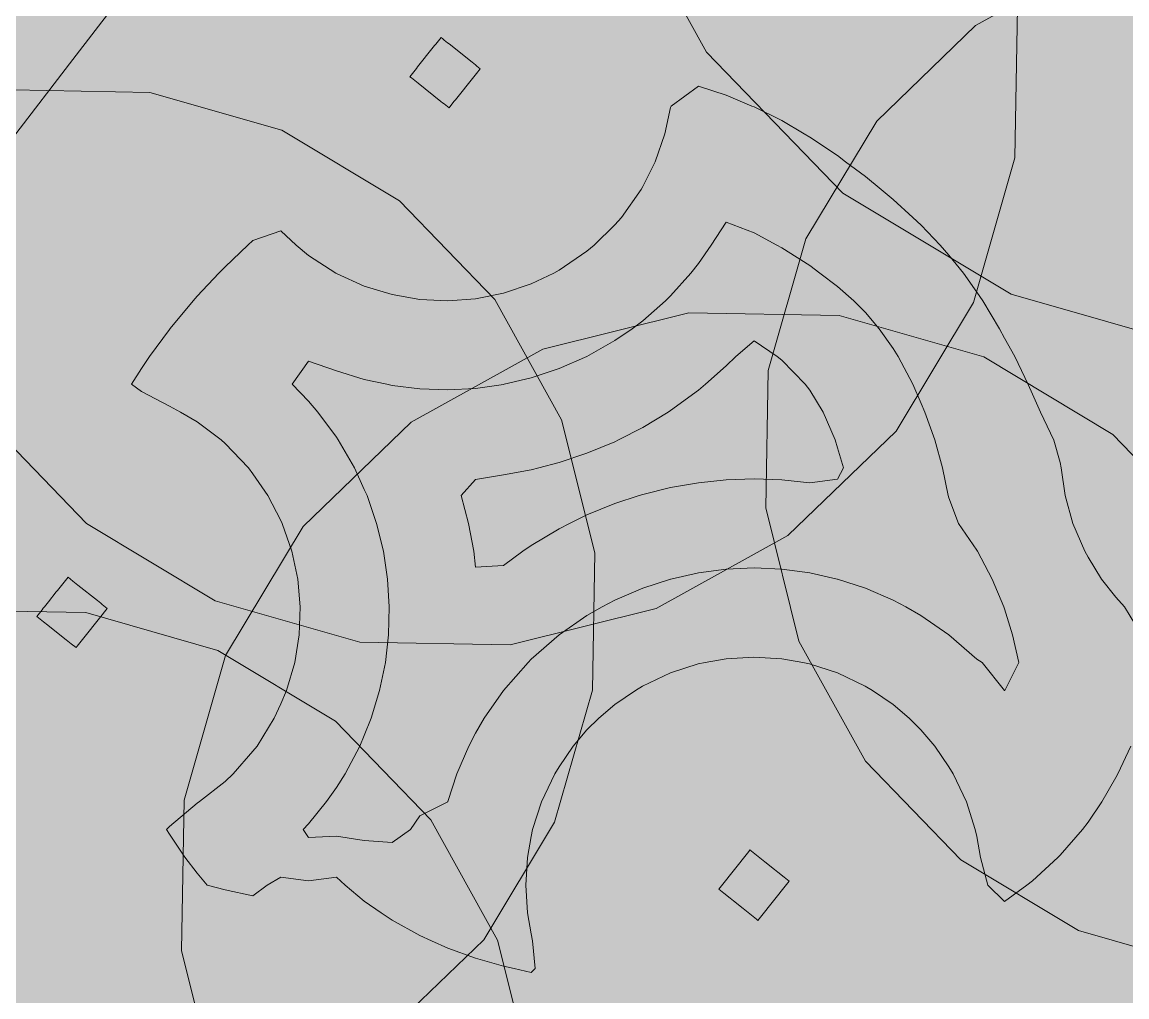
# Model space of a CAD drawing. Header units: millimetres. Extents: x -146962 to 322503, y -183624 to 284367.
# Drawn here: x 94366 to 98335, y 43798 to 47302 of the extents above; entities that cross this region are included whole.
import ezdxf

# ---------------------------------------------------------------- set-up
doc = ezdxf.new("R2010")
doc.units = ezdxf.units.MM
doc.layers.add('06_部屋の色', color=8, linetype='Continuous', lineweight=0)
doc.layers.add('30_敷地・外構', color=8, linetype='Continuous', lineweight=9)

msp = doc.modelspace()

# ---------------------------------------------------------------- hatches: boundary and pattern name
at = {"layer": '06_部屋の色', "true_color": 0xdde9cf}
msp.add_hatch(color=8, dxfattribs=at).paths.add_polyline_path([(83510.2, 29400.8), (83510.3, 31670.6), (83754.2, 32064.6), (83999.1, 32458.1), (84244.9, 32850.9), (84491.7, 33243.1), (84739.4, 33634.8), (84988.1, 34025.8), (85237.8, 34416.3), (85488.3, 34806.1), (85739.9, 35195.3), (85992.4, 35583.9), (86245.8, 35971.8), (86500.2, 36359.2), (86755.5, 36745.9), (87011.8, 37132), (87269, 37517.5), (87527.2, 37902.4), (87786.3, 38286.6), (88046.3, 38670.2), (88307.2, 39053.2), (88569.1, 39435.5), (88832, 39817.2), (89095.7, 40198.2), (89360.4, 40578.6), (89626, 40958.3), (89892.5, 41337.4), (90160, 41715.9), (90428.4, 42093.7), (90697.7, 42470.8), (90967.9, 42847.3), (91239, 43223.1), (91511.1, 43598.3), (91784.1, 43972.8), (92058, 44346.6), (92332.7, 44719.7), (92608.4, 45092.2), (92885.1, 45464), (93162.6, 45835.2), (93441, 46205.6), (93720.3, 46575.4), (94000.5, 46944.5), (94281.7, 47312.9), (94563.7, 47680.6), (94846.6, 48047.7), (95130.4, 48414), (95415.1, 48779.7), (95700.7, 49144.6), (95987.2, 49508.9), (96274.5, 49872.4), (96562.8, 50235.3), (96851.9, 50597.4), (97142, 50958.9), (97432.9, 51319.6), (97724.6, 51679.7), (98017.3, 52039), (98310.8, 52397.6), (98605.2, 52755.5), (98900.5, 53112.6), (99196.7, 53469.1), (99493.7, 53824.8), (99791.6, 54179.8), (100090.3, 54534), (100389.9, 54887.6), (100690.4, 55240.4), (100991.8, 55592.4), (101293.9, 55943.8), (101597, 56294.4), (101900.9, 56644.2), (102205.6, 56993.3), (102511.3, 57341.7), (102817.7, 57689.3), (103125, 58036.2), (103433.2, 58382.3), (103742.1, 58727.7), (104052, 59072.3), (104362.6, 59416.2), (104674.1, 59759.3), (104986.5, 60101.6), (105299.7, 60443.2), (105613.7, 60784), (105928.5, 61124.1), (106244.2, 61463.4), (106560.7, 61801.9), (106878, 62139.6), (107196.1, 62476.6), (107515.1, 62812.7), (107834.9, 63148.1), (108155.5, 63482.8), (108476.9, 63816.6), (108799.1, 64149.7), (109122.2, 64481.9), (109446, 64813.4), (109770.7, 65144.1), (110096.1, 65474), (110422.4, 65803.1), (110749.4, 66131.4), (111077.3, 66458.9), (111406, 66785.6), (111735.4, 67111.5), (112065.7, 67436.6), (112396.7, 67760.9), (112728.6, 68084.4), (113061.2, 68407.1), (113394.6, 68728.9), (113728.8, 69050), (114063.8, 69370.2), (114399.5, 69689.6), (114736, 70008.2), (115073.4, 70326), (115411.4, 70642.9), (115750.3, 70959.1), (116089.9, 71274.4), (116430.3, 71588.8), (116771.5, 71902.5), (117113.4, 72215.3), (117456.1, 72527.2), (117799.5, 72838.4), (118596.9, 72838.3), (118594.5, 29398.9)])
at = {"layer": '06_部屋の色', "true_color": 0xd0e1c2}
msp.add_hatch(color=8, dxfattribs=at).paths.add_polyline_path([(96795.3, 44800.1), (96995.1, 40900.1), (97594.9, 36900.1), (98994.7, 33400), (100394.5, 30199.9), (100394.5, 29399.9), (83510.2, 29400.8), (83510.3, 31670.6), (83714.7, 32000.8), (84134.5, 32674.5), (84134.5, 32674.5), (84558.1, 33348.1), (84558.1, 33348.1), (84985.6, 34021.8), (84985.6, 34021.8), (85417.2, 34695.5), (85852.8, 35369.1), (85852.8, 35369.1), (86292.4, 36042.8), (86292.4, 36042.8), (86736.1, 36716.4), (86736.1, 36716.4), (87184, 37390.1), (87184, 37390.1), (87636, 38063.8), (88092.1, 38737.4), (88552.4, 39411.1), (89017.2, 40084.7), (89486.2, 40758.4), (89486.2, 40758.4), (89959.4, 41432.1), (89959.4, 41432.1), (90437, 42105.7), (90919.2, 42779.4), (90919.2, 42779.4), (91405.8, 43453), (91896.8, 44126.7), (91896.8, 44126.7), (92392.4, 44800.3), (92392.4, 44800.3), (94845.5, 47200.2)])
at = {"layer": '30_敷地・外構', "true_color": 0xcfe3ef}
msp.add_hatch(color=8, dxfattribs=at).paths.add_polyline_path([(92139, 44962.4), (92351.6, 45249.5), (92564.8, 45536.3), (92778.4, 45822.7), (92992.7, 46108.6), (93207.4, 46394.2), (93422.7, 46679.3), (93638.5, 46964), (93854.9, 47248.4), (94071.8, 47532.3), (94289.2, 47815.8), (94507.2, 48099), (94725.7, 48381.7), (94944.7, 48663.9), (95164.2, 48945.8), (95384.3, 49227.3), (95604.9, 49508.4), (95826.1, 49789), (96047.7, 50069.2), (96269.9, 50349), (96492.6, 50628.4), (96715.8, 50907.4), (96939.6, 51185.9), (97163.9, 51464.1), (97388.7, 51741.8), (97614, 52019.1), (97839.9, 52295.9), (98066.2, 52572.4), (98293.1, 52848.4), (98520.5, 53124), (98748.4, 53399.2), (98976.9, 53673.9), (99205.8, 53948.2), (99435.3, 54222.1), (99665.2, 54495.5), (99895.7, 54768.5), (100126.7, 55041.1), (100358.2, 55313.2), (100590.3, 55584.9), (100822.8, 55856.2), (101055.8, 56127), (101289.4, 56397.4), (101523.4, 56667.4), (101758, 56936.9), (101993.1, 57206), (102228.7, 57474.6), (102464.7, 57742.8), (102701.3, 58010.6), (102938.4, 58277.9), (103176, 58544.7), (103414.1, 58811.1), (103652.6, 59077.1), (103891.7, 59342.6), (104131.3, 59607.7), (104371.4, 59872.3), (104612, 60136.5), (104853, 60400.2), (105094.6, 60663.4), (105336.7, 60926.2), (105579.2, 61188.6), (105822.3, 61450.5), (106065.8, 61711.9), (106309.8, 61972.9), (106554.3, 62233.4), (106799.3, 62493.5), (107044.8, 62753.1), (107290.8, 63012.2), (107537.3, 63270.9), (107784.2, 63529.1), (108031.7, 63786.9), (108279.6, 64044.2), (108528, 64301), (108776.9, 64557.3), (109026.2, 64813.2), (109276.1, 65068.6), (109526.4, 65323.6), (109777.2, 65578.1), (110028.5, 65832.1), (110280.2, 66085.6), (110532.5, 66338.7), (110785.2, 66591.3), (111038.3, 66843.4), (111292, 67095), (111546.1, 67346.2), (111800.7, 67596.8), (112055.8, 67847.1), (112311.3, 68096.8), (112567.3, 68346), (112823.8, 68594.8), (113080.7, 68843.1), (113338.1, 69090.9), (113596, 69338.2), (113854.3, 69585), (114113.1, 69831.4), (114372.4, 70077.2), (114632.1, 70322.6), (114892.2, 70567.5), (115152.9, 70811.9), (115414, 71055.8), (115675.5, 71299.2), (115937.5, 71542.1), (116200, 71784.5), (116462.9, 72026.5), (116726.3, 72267.9), (116990.1, 72508.9), (117254.2, 72749.1), (117287.8, 72712.1), (117624.3, 72342.3), (117658, 72305.3), (117394.3, 72065.4), (117131.3, 71825.3), (116868.8, 71584.6), (116606.7, 71343.4), (116345.1, 71101.7), (116083.9, 70859.6), (115823.1, 70616.9), (115562.9, 70373.8), (115303.1, 70130.2), (115043.7, 69886.1), (114784.8, 69641.5), (114526.4, 69396.4), (114268.4, 69150.8), (114010.9, 68904.8), (113753.8, 68658.2), (113497.2, 68411.2), (113241.1, 68163.7), (112985.5, 67915.7), (112730.3, 67667.3), (112475.5, 67418.3), (112221.3, 67168.9), (111967.5, 66919), (111714.2, 66668.7), (111461.3, 66417.8), (111208.9, 66166.5), (110957, 65914.7), (110705.6, 65662.4), (110454.6, 65409.7), (110204.1, 65156.5), (109954.1, 64902.8), (109704.6, 64648.7), (109455.5, 64394.1), (109207, 64139), (108958.9, 63883.4), (108711.2, 63627.4), (108464.1, 63371), (108217.5, 63114), (107971.3, 62856.6), (107725.6, 62598.8), (107480.4, 62340.4), (107235.7, 62081.6), (106991.4, 61822.4), (106747.7, 61562.7), (106504.4, 61302.5), (106261.7, 61041.9), (106019.4, 60780.9), (105777.6, 60519.3), (105536.3, 60257.4), (105295.5, 59994.9), (105055.2, 59732.1), (104815.4, 59468.7), (104576.1, 59204.9), (104337.2, 58940.7), (104098.9, 58676), (103861.1, 58410.9), (103623.7, 58145.3), (103386.9, 57879.3), (103150.6, 57612.9), (102914.7, 57345.9), (102679.4, 57078.6), (102444.6, 56810.8), (102210.2, 56542.6), (101976.4, 56273.9), (101743.1, 56004.8), (101510.3, 55735.3), (101278, 55465.3), (101046.2, 55194.9), (100814.9, 54924), (100584.1, 54652.7), (100353.8, 54381), (100124.1, 54108.9), (99894.8, 53836.3), (99666.1, 53563.3), (99437.8, 53289.8), (99210.1, 53016), (98982.9, 52741.7), (98756.3, 52467), (98530.1, 52191.8), (98304.4, 51916.3), (98079.3, 51640.3), (97854.7, 51363.8), (97630.6, 51087), (97407, 50809.8), (97184, 50532.1), (96961.4, 50254), (96739.4, 49975.5), (96517.9, 49696.6), (96297, 49417.2), (96076.5, 49137.5), (95856.6, 48857.3), (95637.2, 48576.7), (95418.4, 48295.7), (95200.1, 48014.3), (94982.3, 47732.5), (94765, 47450.3), (94548.2, 47167.6), (94332, 46884.6), (94116.4, 46601.2), (93901.2, 46317.3), (93686.6, 46033.1), (93472.5, 45748.4), (93259, 45463.4), (93046, 45177.9), (92833.5, 44892.1), (92621.6, 44605.8), (92410.2, 44319.2), (92199.3, 44032.1), (91989, 43744.7), (91779.2, 43456.8), (91570, 43168.6), (91361.3, 42880), (91153.1, 42591), (90945.5, 42301.6), (90738.4, 42011.8), (90531.9, 41721.6), (90325.9, 41431.1), (90120.5, 41140.1), (89915.6, 40848.8), (89711.3, 40557), (89507.5, 40264.9), (89304.2, 39972.5), (89101.5, 39679.6), (88899.4, 39386.3), (88697.8, 39092.7), (88496.8, 38798.7), (88296.3, 38504.3), (88096.3, 38209.6), (87897, 37914.4), (87698.1, 37618.9), (87499.9, 37323.1), (87302.1, 37026.8), (87105, 36730.2), (86908.4, 36433.2), (86712.3, 36135.8), (86516.8, 35838.1), (86321.9, 35540), (86127.6, 35241.6), (85933.7, 34942.7), (85770.6, 34704.5), (84221.2, 30160.7), (84158.8, 30003.7), (83987.3, 29575.1), (83930.2, 29432.3), (83873, 29289.4), (83826.6, 29308), (83362.4, 29493.7), (83315.9, 29512.3), (83487.4, 29940.8), (83544.5, 30083.7), (83601.7, 30226.5), (83653.6, 30355.2), (85206.1, 34907.7), (85430, 35268.7), (85624.5, 35568.5), (85819.4, 35867.9), (86015, 36166.9), (86211.1, 36465.6), (86407.8, 36763.9), (86605, 37061.8), (86802.8, 37359.4), (87001.1, 37656.6), (87200, 37953.4), (87399.5, 38249.8), (87599.5, 38545.9), (87800, 38841.6), (88001.2, 39136.9), (88202.8, 39431.8), (88405.1, 39726.4), (88607.9, 40020.6), (88811.2, 40314.4), (89015.1, 40607.8), (89219.5, 40900.8), (89424.5, 41193.5), (89630, 41485.7), (89836.1, 41777.6), (90042.7, 42069.1), (90249.9, 42360.2), (90457.6, 42650.9), (90665.9, 42941.2), (90874.7, 43231.1), (91084.1, 43520.6), (91294, 43809.8), (91504.4, 44098.5), (91715.4, 44386.9), (91926.9, 44674.8)])
at = {"layer": '30_敷地・外構', "true_color": 0xcfe0b8}
for points in [[(96519.5, 49876.6), (96882.5, 50480.8), (97389.5, 50970.4), (98006, 51312.1), (98689.9, 51482.6), (99394.6, 51470.3), (100072.2, 51276), (100676.3, 50913), (101166, 50406), (101507.7, 49789.5), (101678.2, 49105.6), (101665.9, 48400.9), (101471.6, 47723.4), (101108.6, 47119.2), (100601.6, 46629.6), (99985.1, 46287.9), (99301.2, 46117.3), (98596.5, 46129.6), (97918.9, 46323.9), (97314.8, 46686.9), (96825.1, 47194), (96483.4, 47810.4), (96312.9, 48494.3), (96325.2, 49199.1)], [(94654.2, 48784.1), (95126.8, 49046.1), (95651.1, 49176.8), (96191.4, 49167.4), (96710.9, 49018.5), (97174.1, 48740.2), (97549.4, 48351.4), (97811.4, 47878.8), (97942.2, 47354.5), (97932.7, 46814.2), (97783.8, 46294.7), (97505.5, 45831.5), (97116.7, 45456.2), (96644.1, 45194.2), (96119.8, 45063.5), (95579.5, 45072.9), (95060, 45221.8), (94596.9, 45500.2), (94221.5, 45888.9), (93959.5, 46361.5), (93828.8, 46885.8), (93838.2, 47426.1), (93987.1, 47945.6), (94265.5, 48408.8)], [(98222.7, 47528.5), (98701.4, 47647.8), (99194.7, 47639.2), (99669, 47503.2), (100091.9, 47249.1), (100434.7, 46894.2), (100673.9, 46462.7), (100793.2, 45983.9), (100784.6, 45490.6), (100648.6, 45016.3), (100394.5, 44593.4), (100039.6, 44250.7), (99608.1, 44011.5), (99129.3, 43892.1), (98636, 43900.7), (98161.7, 44036.7), (97738.8, 44290.9), (97396.1, 44645.8), (97156.9, 45077.3), (97037.5, 45556), (97046.1, 46049.3), (97182.1, 46523.6), (97436.3, 46946.5), (97791.2, 47289.3)], [(95773, 47123.4), (95777.7, 47129.2), (95782.3, 47135.1), (95787, 47141), (95843, 47211.4), (95847.7, 47217.3), (95852.4, 47223.1), (95857, 47229), (95871, 47246.6), (95876.9, 47241.9), (95882.8, 47237.3), (95888.7, 47232.6), (95894.5, 47227.9), (95900.4, 47223.3), (95982.6, 47157.9), (95988.4, 47153.2), (95994.3, 47148.6), (96000.2, 47143.9), (96006, 47139.2), (96011.9, 47134.6), (95997.9, 47117), (95993.2, 47111.1), (95988.6, 47105.2), (95983.9, 47099.3), (95927.9, 47028.9), (95923.2, 47023), (95918.5, 47017.2), (95913.9, 47011.3), (95899.9, 46993.7), (95894, 46998.4), (95888.1, 47003), (95882.3, 47007.7), (95876.4, 47012.4), (95870.5, 47017), (95788.3, 47082.4), (95782.5, 47087.1), (95776.6, 47091.7), (95770.7, 47096.4), (95764.9, 47101.1), (95759, 47105.7)], [(93421.1, 46699.5), (93852.7, 46938.7), (94331.4, 47058.1), (94824.7, 47049.5), (95299, 46913.5), (95721.9, 46659.4), (96064.6, 46304.4), (96303.8, 45872.9), (96423.2, 45394.2), (96414.6, 44900.9), (96278.6, 44426.6), (96024.5, 44003.7), (95669.6, 43660.9), (95238, 43421.7), (94759.3, 43302.4), (94266, 43311), (93791.7, 43447), (93368.8, 43701.1), (93026.1, 44056), (92786.9, 44487.5), (92667.5, 44966.3), (92676.1, 45459.6), (92812.1, 45933.9), (93066.2, 46356.8)], [(95097, 45025.5), (95375.3, 45488.7), (95764, 45864.1), (96236.6, 46126.1), (96761, 46256.8), (97301.3, 46247.4), (97820.7, 46098.4), (98283.9, 45820.1), (98659.3, 45431.4), (98921.3, 44958.7), (99052, 44434.4), (99042.6, 43894.1), (98893.6, 43374.7), (98615.3, 42911.5), (98226.6, 42536.1), (97754, 42274.1), (97229.6, 42143.4), (96689.3, 42152.8), (96169.9, 42301.8), (95706.7, 42580.1), (95331.3, 42968.8), (95069.3, 43441.4), (94938.6, 43965.8), (94948, 44506.1)], [(94456.2, 45212.8), (94460.9, 45218.6), (94488.9, 45253.9), (94493.6, 45259.7), (94498.3, 45265.6), (94502.9, 45271.5), (94507.6, 45277.3), (94512.3, 45283.2), (94521.6, 45294.9), (94526.3, 45300.8), (94530.9, 45306.7), (94548.6, 45292.7), (94554.4, 45288), (94560.3, 45283.3), (94566.2, 45278.7), (94636.6, 45222.6), (94642.5, 45218), (94648.3, 45213.3), (94654.2, 45208.6), (94671.8, 45194.6), (94667.1, 45188.8), (94662.5, 45182.9), (94653.1, 45171.2), (94648.5, 45165.3), (94643.8, 45159.4), (94639.1, 45153.5), (94634.5, 45147.7), (94629.8, 45141.8), (94601.8, 45106.6), (94597.1, 45100.7), (94592.4, 45094.9), (94587.8, 45089), (94583.1, 45083.1), (94578.4, 45077.2), (94569.1, 45065.5), (94564.4, 45059.6), (94559.8, 45053.8), (94542.2, 45067.8), (94536.3, 45072.4), (94530.4, 45077.1), (94524.5, 45081.8), (94454.1, 45137.8), (94448.2, 45142.5), (94442.4, 45147.1), (94436.5, 45151.8), (94418.9, 45165.8), (94423.6, 45171.7), (94428.2, 45177.6), (94437.6, 45189.3), (94442.2, 45195.2), (94446.9, 45201), (94451.6, 45206.9)], [(92582, 44063.9), (92836.1, 44486.8), (93191, 44829.5), (93622.6, 45068.7), (94101.3, 45188.1), (94594.6, 45179.5), (95068.9, 45043.5), (95491.8, 44789.4), (95834.5, 44434.5), (96073.7, 44002.9), (96193.1, 43524.2), (96184.5, 43030.9), (96048.5, 42556.6), (95794.4, 42133.7), (95439.5, 41791), (95007.9, 41551.8), (94529.2, 41432.4), (94035.9, 41441), (93561.6, 41577), (93138.7, 41831.1), (92796, 42186), (92556.8, 42617.6), (92437.4, 43096.3), (92446, 43589.6)], [(96971.6, 44314.8), (96976.2, 44320.7), (96980.9, 44326.6), (96986.8, 44321.9), (96992.6, 44317.2), (96998.5, 44312.5), (97022, 44293.9), (97027.8, 44289.2), (97033.7, 44284.5), (97068.9, 44256.5), (97074.8, 44251.9), (97080.7, 44247.2), (97104.1, 44228.5), (97110, 44223.8), (97115.9, 44219.2), (97121.8, 44214.5), (97117.1, 44208.6), (97112.4, 44202.8), (97019, 44085.4), (97014.4, 44079.5), (97009.7, 44073.6), (97003.8, 44078.3), (96998, 44083), (96992.1, 44087.6), (96968.6, 44106.3), (96962.7, 44111), (96956.9, 44115.7), (96921.7, 44143.7), (96915.8, 44148.3), (96909.9, 44153), (96886.4, 44171.7), (96880.6, 44176.3), (96874.7, 44181), (96868.8, 44185.7), (96873.5, 44191.6), (96878.2, 44197.4)]]:
    msp.add_hatch(color=8, dxfattribs=at).paths.add_polyline_path(points)

# ---------------------------------------------------------------- linework, layer by layer
at = {"layer": '30_敷地・外構'}
for points in [[(98596.5, 46129.6), (97918.9, 46323.9), (97314.8, 46686.9), (96825.1, 47194), (96483.4, 47810.4), (96312.9, 48494.3), (96325.2, 49199.1), (96519.5, 49876.6)], [(96297, 49417.2), (96076.5, 49137.5), (95856.6, 48857.3), (95637.2, 48576.7), (95418.4, 48295.7), (95200.1, 48014.3), (94982.3, 47732.5), (94765, 47450.3), (94548.2, 47167.6), (94332, 46884.6), (94116.4, 46601.2), (93901.2, 46317.3), (93686.6, 46033.1), (93472.5, 45748.4), (93259, 45463.4), (93046, 45177.9), (92833.5, 44892.1), (92621.6, 44605.8), (92410.2, 44319.2), (92199.3, 44032.1), (91989, 43744.7)], [(94654.2, 48784.1), (95126.8, 49046.1), (95651.1, 49176.8), (96191.4, 49167.4), (96710.9, 49018.5), (97174.1, 48740.2), (97549.4, 48351.4), (97811.4, 47878.8), (97942.2, 47354.5), (97932.7, 46814.2), (97783.8, 46294.7), (97505.5, 45831.5), (97116.7, 45456.2), (96644.1, 45194.2), (96119.8, 45063.5), (95579.5, 45072.9), (95060, 45221.8), (94596.9, 45500.2), (94221.5, 45888.9)], [(98636, 43900.7), (98161.7, 44036.7), (97738.8, 44290.9), (97396.1, 44645.8), (97156.9, 45077.3), (97037.5, 45556), (97046.1, 46049.3), (97182.1, 46523.6), (97436.3, 46946.5), (97791.2, 47289.3), (98222.7, 47528.5)], [(95773, 47123.4), (95777.7, 47129.2), (95782.3, 47135.1), (95787, 47141), (95843, 47211.4), (95847.7, 47217.3), (95852.4, 47223.1), (95857, 47229), (95871, 47246.6), (95876.9, 47241.9), (95882.8, 47237.3), (95888.7, 47232.6), (95894.5, 47227.9), (95900.4, 47223.3), (95982.6, 47157.9), (95988.4, 47153.2), (95994.3, 47148.6), (96000.2, 47143.9), (96006, 47139.2), (96011.9, 47134.6), (95997.9, 47117), (95993.2, 47111.1), (95988.6, 47105.2), (95983.9, 47099.3), (95927.9, 47028.9), (95923.2, 47023), (95918.5, 47017.2), (95913.9, 47011.3), (95899.9, 46993.7), (95894, 46998.4), (95888.1, 47003), (95882.3, 47007.7), (95876.4, 47012.4), (95870.5, 47017), (95788.3, 47082.4), (95782.5, 47087.1), (95776.6, 47091.7), (95770.7, 47096.4), (95764.9, 47101.1), (95759, 47105.7), (95773, 47123.4)], [(93421.1, 46699.5), (93852.7, 46938.7), (94331.4, 47058.1), (94824.7, 47049.5), (95299, 46913.5), (95721.9, 46659.4), (96064.6, 46304.4), (96303.8, 45872.9), (96423.2, 45394.2), (96414.6, 44900.9), (96278.6, 44426.6), (96024.5, 44003.7), (95669.6, 43660.9)], [(98349.3, 44700), (98302.1, 44600), (98295.3, 44587.4), (98245.5, 44500), (98195.3, 44427.1), (98175.1, 44400), (98095.3, 44308.2), (98087.4, 44300), (97995.3, 44215.8), (97975.5, 44200), (97895.3, 44141.6), (97835, 44200), (97809.5, 44300), (97795.3, 44374.9), (97790.5, 44400), (97758.3, 44500), (97710.9, 44600.1), (97695.3, 44625.6), (97644.5, 44700.1), (97595.3, 44757.8), (97553.1, 44800.1), (97495.3, 44849.3), (97420.8, 44900.1), (97395.3, 44915.7), (97295.3, 44963), (97195.3, 44995.3), (97170.2, 45000.1), (97095.3, 45014), (96995.3, 45020.1), (96895.3, 45014), (96820.5, 45000.1), (96795.3, 44995.3), (96695.3, 44963), (96595.3, 44915.7), (96569.8, 44900.1), (96495.3, 44849.3), (96437.6, 44800.1), (96395.3, 44757.9), (96346.1, 44700.1), (96295.3, 44625.6), (96279.7, 44600.1), (96232.4, 44500.1), (96200.1, 44400.1), (96195.3, 44375), (96181.4, 44300.1), (96175.3, 44200.1), (96181.4, 44100.1), (96195.3, 44025.3), (96200.1, 44000.1), (96209.2, 43900.1), (96195.3, 43885.9), (96134, 43900.1), (96095.3, 43909), (95995.3, 43937.6), (95895.3, 43973.9), (95836.2, 44000.2), (95795.3, 44018.9), (95695.3, 44074.2), (95655.9, 44100.2), (95595.3, 44143), (95527, 44200.2), (95495.3, 44229.3), (95395.3, 44215.8), (95295.3, 44229.4), (95246.8, 44200.2), (95195.3, 44161.7), (95095.3, 44183.3), (95030.9, 44200.2), (94995.3, 44243.4), (94951.1, 44300.2), (94895.3, 44383.6), (94884.3, 44400.2), (94895.3, 44411.5), (94995.3, 44494.5), (95003.1, 44500.2), (95095.3, 44572.7), (95124.1, 44600.2), (95195.3, 44681.2), (95209.9, 44700.2), (95271.7, 44800.2), (95295.3, 44851.8), (95315.9, 44900.2), (95345.3, 45000.2), (95361.4, 45100.2), (95365.1, 45200.2), (95356.5, 45300.2), (95335.2, 45400.2), (95300.3, 45500.2), (95295.4, 45510.6), (95249.2, 45600.2), (95195.4, 45679), (95178.9, 45700.2), (95095.4, 45788), (95081.4, 45800.2), (94995.4, 45865.2), (94935.5, 45900.2), (94895.4, 45921.6), (94795.4, 45973.9), (94758.7, 46000.2), (94795.4, 46056.7), (94823.2, 46100.2), (94895.4, 46197.3), (94897.6, 46200.2), (94980.4, 46300.2), (94995.4, 46316.6), (95073.3, 46400.2), (95095.4, 46422.3), (95176.5, 46500.2), (95195.4, 46517.4), (95295.4, 46551.8), (95350.1, 46500.2), (95395.4, 46463.3), (95493.2, 46400.2), (95495.4, 46398.9), (95595.4, 46353.4), (95695.4, 46322.5), (95795.4, 46305.1), (95895.4, 46300.2), (95995.4, 46307.6), (96095.4, 46327.6), (96195.4, 46361.2), (96276.3, 46400.1), (96295.4, 46410.2), (96395.4, 46478.5), (96421.1, 46500.1), (96495.4, 46573.1), (96518.9, 46600.1), (96589.6, 46700.1), (96595.4, 46710.8), (96640.2, 46800.1), (96675.3, 46900.1), (96695.5, 46994.5), (96698, 47000.1), (96795.5, 47071.9), (96895.5, 47039.5), (96987.8, 47000.1), (96995.5, 46997), (97095.4, 46948), (97175.7, 46900.1), (97195.4, 46888.7), (97295.4, 46822.1), (97324.6, 46800.1), (97395.4, 46747.4), (97452.2, 46700.1), (97495.4, 46664.1), (97565.6, 46600.1), (97595.4, 46571.9), (97664.4, 46500.1), (97695.4, 46464.2), (97747.4, 46400), (97795.4, 46331.8), (97817.1, 46300), (97877.1, 46200), (97895.4, 46165.7), (97932, 46100), (97980.5, 46000), (97995.4, 45964.5), (98024.3, 45900), (98072.9, 45800), (98095.4, 45719), (98098.4, 45700), (98113.2, 45600), (98141.3, 45500), (98183.7, 45400), (98195.4, 45379.2), (98244, 45300), (98295.4, 45234.6), (98326.8, 45200), (98388, 45100)], [(97924.5, 45100), (97946.4, 45000), (97896, 44900), (97895.3, 44899.7), (97895.1, 44900), (97814.5, 45000), (97795.3, 45011.9), (97695.3, 45099.8), (97695, 45100.1), (97595.3, 45169.1), (97541, 45200.1), (97495.4, 45224.4), (97395.4, 45267.5), (97295.4, 45299.9), (97294.6, 45300.1), (97195.4, 45322.4), (97095.4, 45335.7), (96995.4, 45340.1), (96895.4, 45335.7), (96795.4, 45322.4), (96696.1, 45300.1), (96695.4, 45299.9), (96595.4, 45267.5), (96495.4, 45224.5), (96449.7, 45200.1), (96395.3, 45169.1), (96295.6, 45100.1), (96295.3, 45099.9), (96195.3, 45012), (96183.5, 45000.1), (96095.6, 44900.1), (96095.3, 44899.8), (96026.3, 44800.1), (95995.3, 44745.8), (95971, 44700.1), (95927.9, 44600.2), (95895.5, 44500.2), (95895.3, 44499.8), (95795.3, 44448.9), (95760.8, 44400.2), (95695.3, 44353.2), (95595.3, 44360.8), (95495.3, 44376.6), (95395.3, 44371), (95376.2, 44400.2), (95395.3, 44421.1), (95459.8, 44500.2), (95495.3, 44551.4), (95526.5, 44600.2), (95579.2, 44700.2), (95595.3, 44738.5), (95620, 44800.2), (95650.3, 44900.2), (95671, 45000.2), (95682.5, 45100.2), (95685.2, 45200.2), (95679, 45300.2), (95663.9, 45400.2), (95639.4, 45500.2), (95605.1, 45600.2), (95595.4, 45622.5), (95559.6, 45700.2), (95502, 45800.2), (95495.4, 45809.9), (95428.8, 45900.2), (95395.4, 45939), (95336.6, 46000.2), (95395.4, 46083.2), (95495.4, 46049.1), (95595.4, 46017.7), (95676.3, 46000.2), (95695.4, 45996.1), (95795.4, 45983.7), (95895.4, 45980.2), (95995.4, 45985.5), (96095.4, 45999.7), (96097.5, 46000.1), (96195.4, 46023.2), (96295.4, 46056.6), (96394.4, 46100.1), (96395.4, 46100.6), (96495.4, 46157.4), (96557.5, 46200.1), (96595.4, 46228.7), (96676.9, 46300.1), (96695.4, 46318.4), (96768.8, 46400.1), (96795.4, 46434.5), (96841.7, 46500.1), (96895.4, 46583.5), (96995.4, 46544.9), (97077.9, 46500.1), (97095.4, 46490.5), (97195.4, 46426.8), (97231.9, 46400.1), (97295.4, 46352.1), (97354.1, 46300.1), (97395.4, 46258), (97445, 46200.1), (97495.4, 46128.5), (97513.7, 46100.1), (97565.9, 46000.1), (97595.4, 45931.2), (97608.9, 45900.1), (97644.8, 45800.1), (97672.9, 45700.1), (97693.3, 45600.1), (97695.4, 45591.8), (97730.5, 45500.1), (97795.4, 45404.3), (97798, 45400), (97851.1, 45300), (97893.3, 45200), (97895.4, 45193.6), (97924.5, 45100)], [(95097, 45025.5), (95375.3, 45488.7), (95764, 45864.1), (96236.6, 46126.1), (96761, 46256.8), (97301.3, 46247.4), (97820.7, 46098.4), (98283.9, 45820.1), (98659.3, 45431.4)], [(97316.3, 45700.1), (97295.4, 45659.8), (97195.4, 45646.3), (97095.4, 45656.7), (96995.4, 45660.1), (96895.4, 45656.7), (96795.4, 45646.3), (96695.4, 45628.9), (96595.4, 45604.2), (96582.4, 45600.1), (96495.4, 45571.7), (96395.4, 45531), (96332.2, 45500.1), (96295.4, 45481.2), (96195.4, 45421.2), (96164.6, 45400.1), (96095.4, 45349.3), (95995.4, 45343.5), (95988.7, 45400.1), (95969.8, 45500.1), (95943.6, 45600.1), (95995.4, 45658.3), (96095.4, 45675.3), (96195.4, 45693.4), (96222.1, 45700.1), (96295.4, 45718.9), (96395.4, 45752.2), (96495.4, 45793.7), (96508.5, 45800.1), (96595.4, 45844.6), (96687, 45900.1), (96695.4, 45905.5), (96795.4, 45978.7), (96821.4, 46000.1), (96895.4, 46066.3), (96930.4, 46100.1), (96995.4, 46156.1), (97078.3, 46100.1), (97095.4, 46086.4), (97179.5, 46000.1), (97195.4, 45978.6), (97244.4, 45900.1), (97287.1, 45800.1), (97295.4, 45772.1), (97316.3, 45700.1)], [(94456.2, 45212.8), (94460.9, 45218.6), (94488.9, 45253.9), (94493.6, 45259.7), (94498.3, 45265.6), (94502.9, 45271.5), (94507.6, 45277.3), (94512.3, 45283.2), (94521.6, 45294.9), (94526.3, 45300.8), (94530.9, 45306.7), (94548.6, 45292.7), (94554.4, 45288), (94560.3, 45283.3), (94566.2, 45278.7), (94636.6, 45222.6), (94642.5, 45218), (94648.3, 45213.3), (94654.2, 45208.6), (94671.8, 45194.6), (94667.1, 45188.8), (94662.5, 45182.9), (94653.1, 45171.2), (94648.5, 45165.3), (94643.8, 45159.4), (94639.1, 45153.5), (94634.5, 45147.7), (94629.8, 45141.8), (94601.8, 45106.6), (94597.1, 45100.7), (94592.4, 45094.9), (94587.8, 45089), (94583.1, 45083.1), (94578.4, 45077.2), (94569.1, 45065.5), (94564.4, 45059.6), (94559.8, 45053.8), (94542.2, 45067.8), (94536.3, 45072.4), (94530.4, 45077.1), (94524.5, 45081.8), (94454.1, 45137.8), (94448.2, 45142.5), (94442.4, 45147.1), (94436.5, 45151.8), (94418.9, 45165.8), (94423.6, 45171.7), (94428.2, 45177.6), (94437.6, 45189.3), (94442.2, 45195.2), (94446.9, 45201), (94451.6, 45206.9), (94456.2, 45212.8)], [(92582, 44063.9), (92836.1, 44486.8), (93191, 44829.5), (93622.6, 45068.7), (94101.3, 45188.1), (94594.6, 45179.5), (95068.9, 45043.5), (95491.8, 44789.4), (95834.5, 44434.5), (96073.7, 44002.9), (96193.1, 43524.2)], [(98615.3, 42911.5), (98226.6, 42536.1), (97754, 42274.1), (97229.6, 42143.4), (96689.3, 42152.8), (96169.9, 42301.8), (95706.7, 42580.1), (95331.3, 42968.8), (95069.3, 43441.4), (94938.6, 43965.8), (94948, 44506.1), (95097, 45025.5)], [(96971.6, 44314.8), (96976.2, 44320.7), (96980.9, 44326.6), (96986.8, 44321.9), (96992.6, 44317.2), (96998.5, 44312.5), (97022, 44293.9), (97027.8, 44289.2), (97033.7, 44284.5), (97068.9, 44256.5), (97074.8, 44251.9), (97080.7, 44247.2), (97104.1, 44228.5), (97110, 44223.8), (97115.9, 44219.2), (97121.8, 44214.5), (97117.1, 44208.6), (97112.4, 44202.8), (97019, 44085.4), (97014.4, 44079.5), (97009.7, 44073.6), (97003.8, 44078.3), (96998, 44083), (96992.1, 44087.6), (96968.6, 44106.3), (96962.7, 44111), (96956.9, 44115.7), (96921.7, 44143.7), (96915.8, 44148.3), (96909.9, 44153), (96886.4, 44171.7), (96880.6, 44176.3), (96874.7, 44181), (96868.8, 44185.7), (96873.5, 44191.6), (96878.2, 44197.4), (96971.6, 44314.8)]]:
    msp.add_lwpolyline(points, dxfattribs=at)

doc.saveas('drawing.dxf')
